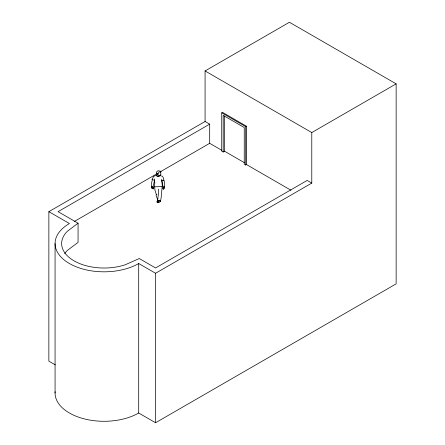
<?xml version="1.0" encoding="UTF-8"?>
<svg xmlns="http://www.w3.org/2000/svg" width="445" height="445" viewBox="0 0 445 445"><rect width="100%" height="100%" fill="white"/><g stroke="black" fill="none" stroke-linecap="round" stroke-linejoin="round"><path stroke-width="0.67" d="M161.746 179.224L162.353 186.538L154.743 186.8L154.899 189.926L156.395 194.693M162.158 186.527L161.062 198.537L160.523 200.517C160.979 201.741 158.704 199.082 158.12 200.851L158.681 201.919L158.086 202.186L158.22 200.923L158.943 200.506L160 200.689L160.489 201.318L159.538 202.28L157.135 202.291L157.052 201.646L157.791 201.351M158.353 189.086L158.331 194.649L157.591 200.528L157.914 201.852L158.387 201.691M157.308 174.045L156.807 175.13C155.578 176.454 159.655 176.748 160.15 175.536M152.385 179.619L151.45 183.546L151.328 186.8L153.086 186.583L154.56 180.364M164.172 188.068L163.193 189.203L163.588 188.263L163.432 187.556L162.892 188.597L163.059 186.9L164.656 186.839L164.461 182.344L163.282 177.583L162.247 176.242L158.22 175.041M158.192 201.457L159.171 200.923L160.417 201.435M160.089 175.525L160.434 174.523L160.834 174.462L160.812 173.283C161.073 171.942 158.52 171.269 158.581 172.649L158.303 174.101L157.619 173.222L157.029 173.305L157.241 173.973L157.797 174.134M152.997 186.566L153.798 188.079L153.13 187.962L152.73 187.184L152.652 187.623L153.525 188.88L152.39 188.619L151.623 187.757L151.584 186.633M160.35 171.792L209.684 143.307L209.684 124.138L58.073 211.67L78.064 223.206L67.323 231.289A42.42 24.492 0 0 0 74.065 260.853A42.42 24.492 0 0 0 125.267 264.747L139.268 258.545L155.566 267.957L307.178 180.425L311.784 183.084L311.784 132.56L205.078 70.95L205.078 121.479L48.861 211.67L48.861 361.145L55.325 364.872M160.5 172.248L161.09 171.859L160.489 171.18L158.231 170.752L157.458 171.108L156.456 172.154L156.968 174.34M205.078 70.95L289.434 22.25L396.139 83.855L396.139 283.86L155.566 422.75L138.701 413.01A48.989 28.285 0 0 1 84.244 418.878A48.989 28.285 0 0 1 55.124 391.672M244.388 162.681L224.564 151.233L223.218 152.012L221.738 151.155L221.738 112.819L222.506 112.374L246.497 126.224L246.497 164.561L290.952 190.232M74.321 221.46L156.74 173.873M221.738 112.819L245.729 126.669L246.497 126.224M223.218 152.012L223.218 115.383L244.244 127.52L244.244 164.149L245.729 165.006L246.497 164.561M311.784 132.56L396.139 83.855M48.861 211.67L69.42 223.535A48.989 28.285 0 0 0 69.42 263.535A48.989 28.285 0 0 0 138.701 263.535L155.566 273.274L311.784 183.084M156.896 194.415L156.034 195.155L157.508 199.354L157.152 201.457L157.447 201.385M160.039 175.642L158.876 176.07L156.874 176.025M163.927 180.164L161.752 180.748M154.743 186.8L154.387 186.883L154.771 183.296L154.599 178.901M156.929 201.991L158.031 201.969M156.59 175.313L153.742 176.303L151.973 179.457L154.676 180.364M163.059 186.9L161.824 180.742M163.248 189.158L164.544 187.929L164.455 186.844M152.346 188.563L151.751 187.901M153.38 188.836L152.045 187.818M205.078 121.479L209.684 124.138M209.684 143.307L221.922 150.377M160.461 201.018L160.489 201.318M245.729 126.669L245.729 165.006M224.564 115.989L224.564 151.233M155.566 273.274L155.566 422.75M138.701 263.535L138.701 413.01M78.064 223.206L78.064 242.38L67.323 250.457A42.42 24.492 0 0 0 64.675 253.606M55.069 243.537L55.069 393.013"/></g></svg>
